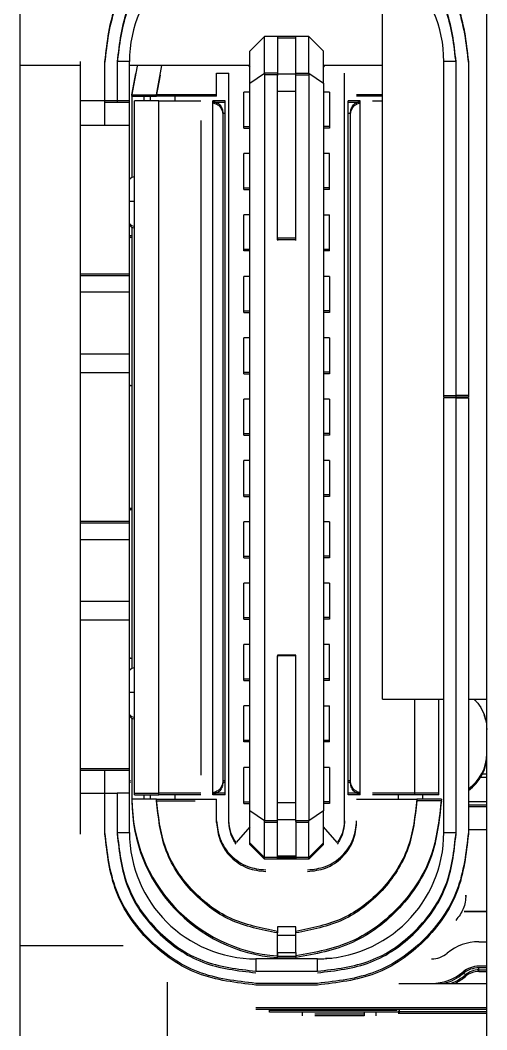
# Model space of a CAD drawing. Header units: millimetres. Extents: x 620 to 19791, y 2539 to 6969.
# Drawn here: x 7461.77 to 7465.57, y 3499.22 to 3507.44 of the extents above; entities that cross this region are included whole.
import ezdxf

# ---------------------------------------------------------------- set-up
doc = ezdxf.new("R2010")
doc.units = ezdxf.units.MM

msp = doc.modelspace()

# ---------------------------------------------------------------- linework, layer by layer
at = {"color": 7, "linetype": 'Continuous', "lineweight": 25}
for p, q in [((7461.77171, 3498.99383), (7461.77171, 3511.94303)), ((7465.57171, 3491.73309), (7465.57171, 3511.943)), ((7464.72171, 3501.90803), (7464.72171, 3507.97305)), ((7463.64171, 3507.18809), (7463.76171, 3507.30809)), ((7463.76171, 3507.00809), (7463.76171, 3507.30809)), ((7463.86671, 3507.30809), (7463.76171, 3507.30809)), ((7463.86671, 3507.30809), (7463.86671, 3507.29736)), ((7464.01671, 3507.30809), (7463.86671, 3507.30809)), ((7464.01671, 3507.29726), (7464.01671, 3507.30809)), ((7464.12171, 3507.30809), (7464.01671, 3507.30809)), ((7464.12171, 3507.00809), (7464.12171, 3507.30809)), ((7464.24171, 3507.18809), (7464.12171, 3507.30809)), ((7463.86671, 3507.29722), (7463.86671, 3507.00403)), ((7463.86671, 3507.29722), (7464.01671, 3507.29722)), ((7463.86671, 3507.29487), (7463.86671, 3507.28414)), ((7463.86671, 3507.284), (7463.86671, 3506.99081)), ((7464.01671, 3507.00403), (7464.01671, 3507.29722)), ((7464.01671, 3507.28404), (7464.01671, 3507.29487)), ((7464.01671, 3506.99081), (7464.01671, 3507.284)), ((7463.64171, 3506.92685), (7463.64171, 3507.18809)), ((7464.24171, 3506.92685), (7464.24171, 3507.18809)), ((7462.26171, 3507.06986), (7461.77171, 3507.06986)), ((7462.26171, 3506.78309), (7462.26171, 3507.10309)), ((7462.46171, 3506.78309), (7462.46171, 3507.10309)), ((7462.56171, 3507.10309), (7462.56171, 3506.78309)), ((7462.66171, 3506.78309), (7462.66171, 3507.10309)), ((7463.64171, 3507.06986), (7462.66171, 3507.06986)), ((7462.68171, 3506.82003), (7462.72774, 3507.06467)), ((7462.88171, 3506.83325), (7462.92608, 3507.06986)), ((7463.63135, 3507.06986), (7463.64171, 3507.05809)), ((7464.24171, 3507.05809), (7464.25207, 3507.06986)), ((7464.72171, 3507.06986), (7464.24171, 3507.06986)), ((7465.22171, 3504.38309), (7465.22171, 3507.10309)), ((7465.32171, 3504.38309), (7465.32171, 3507.10309)), ((7465.42171, 3507.10309), (7465.42171, 3504.38309)), ((7462.68171, 3506.83325), (7462.71435, 3507.00674)), ((7462.88171, 3506.82003), (7462.91419, 3506.99325)), ((7463.37171, 3507.00809), (7463.47171, 3507.00809)), ((7463.37171, 3506.83325), (7463.37171, 3507.00809)), ((7463.37171, 3506.82003), (7463.37171, 3506.99487)), ((7463.47171, 3500.91809), (7463.47171, 3507.00809)), ((7463.64171, 3506.92685), (7463.76171, 3507.00809)), ((7463.86671, 3507.00783), (7463.76171, 3507.00809)), ((7463.76171, 3507.00809), (7463.76171, 3500.91809)), ((7463.86671, 3506.99461), (7463.76171, 3506.99487)), ((7464.01671, 3507.00108), (7463.86671, 3507.00108)), ((7464.01671, 3507.00778), (7464.12171, 3507.00809)), ((7464.01671, 3506.99457), (7464.12171, 3506.99487)), ((7464.12171, 3507.00809), (7464.12171, 3500.91809)), ((7464.12171, 3507.00809), (7464.24171, 3506.92685)), ((7464.41171, 3500.91809), (7464.41171, 3507.00809)), ((7463.64171, 3500.99933), (7463.64171, 3506.92685)), ((7464.24171, 3506.92685), (7464.24171, 3500.99933)), ((7462.68171, 3506.83325), (7462.88171, 3506.83325)), ((7462.68171, 3506.82003), (7462.88171, 3506.82003)), ((7462.68171, 3506.82003), (7462.68171, 3506.15891)), ((7462.78171, 3506.78309), (7462.78171, 3506.82003)), ((7462.83171, 3506.78309), (7462.83171, 3506.82003)), ((7463.37171, 3506.83325), (7462.88171, 3506.83325)), ((7463.37171, 3506.82003), (7462.88171, 3506.82003)), ((7463.03171, 3506.83325), (7463.03171, 3506.78309)), ((7463.59171, 3506.57309), (7463.59171, 3506.85309)), ((7463.64171, 3506.85309), (7463.59171, 3506.85309)), ((7463.86671, 3506.86209), (7464.01671, 3506.86209)), ((7463.86671, 3505.66309), (7463.86671, 3506.86209)), ((7464.01671, 3505.66309), (7464.01671, 3506.86209)), ((7464.29171, 3506.85309), (7464.24171, 3506.85309)), ((7464.29171, 3506.85309), (7464.29171, 3506.57309)), ((7464.72171, 3506.83325), (7464.51171, 3506.83325)), ((7464.72171, 3506.82003), (7464.51171, 3506.82003)), ((7462.26171, 3506.76987), (7462.26171, 3506.78309)), ((7462.46171, 3506.78309), (7462.26171, 3506.78309)), ((7462.46171, 3506.76987), (7462.46171, 3506.78309)), ((7462.56171, 3506.78309), (7462.46171, 3506.78309)), ((7462.56171, 3506.76987), (7462.46171, 3506.76987)), ((7462.46171, 3506.58309), (7462.46171, 3506.76987)), ((7462.56171, 3506.78309), (7462.56171, 3506.76987)), ((7462.66171, 3506.78309), (7462.56171, 3506.78309)), ((7462.66171, 3506.76987), (7462.56171, 3506.76987)), ((7462.66171, 3506.76987), (7462.66171, 3506.78309)), ((7462.66171, 3506.58309), (7462.66171, 3506.76987)), ((7462.70171, 3501.14309), (7462.70171, 3506.78309)), ((7462.90171, 3506.78309), (7462.70171, 3506.78309)), ((7462.90171, 3501.14309), (7462.90171, 3506.78309)), ((7462.90171, 3506.78309), (7463.24171, 3506.78309)), ((7463.34171, 3506.78107), (7463.34171, 3506.78309)), ((7463.44171, 3506.78309), (7463.34171, 3506.78309)), ((7463.34171, 3501.14511), (7463.34171, 3506.78107)), ((7463.34171, 3506.76785), (7463.34171, 3506.76987)), ((7463.44171, 3506.76987), (7463.34171, 3506.76987)), ((7464.54171, 3506.78309), (7464.44171, 3506.78309)), ((7464.54171, 3506.76987), (7464.44171, 3506.76987)), ((7464.54171, 3506.78107), (7464.54171, 3506.78309)), ((7464.54171, 3501.14511), (7464.54171, 3506.78107)), ((7464.54171, 3506.76785), (7464.54171, 3506.76987)), ((7464.64171, 3506.78309), (7464.72171, 3506.78309)), ((7463.42171, 3506.68309), (7463.44171, 3506.68309)), ((7463.42171, 3506.68309), (7463.42171, 3501.24309)), ((7463.44171, 3501.24309), (7463.44171, 3506.68309)), ((7464.44171, 3506.68309), (7464.46171, 3506.68309)), ((7464.44171, 3501.24309), (7464.44171, 3506.68309)), ((7464.46171, 3501.24309), (7464.46171, 3506.68309)), ((7462.26171, 3505.37309), (7462.26171, 3506.58309)), ((7462.66171, 3506.58309), (7462.26171, 3506.58309)), ((7462.66171, 3505.37309), (7462.66171, 3506.58309)), ((7463.59171, 3506.55987), (7463.59171, 3506.57309)), ((7463.59171, 3506.57309), (7463.64171, 3506.57309)), ((7464.29171, 3506.57309), (7464.24171, 3506.57309)), ((7464.29171, 3506.57309), (7464.29171, 3506.55987)), ((7463.59171, 3506.55987), (7463.64171, 3506.55987)), ((7464.29171, 3506.55987), (7464.24171, 3506.55987)), ((7463.59171, 3506.07309), (7463.59171, 3506.35309)), ((7463.64171, 3506.35309), (7463.59171, 3506.35309)), ((7464.29171, 3506.35309), (7464.24171, 3506.35309)), ((7464.29171, 3506.07309), (7464.29171, 3506.35309)), ((7463.59171, 3506.05987), (7463.59171, 3506.07309)), ((7463.59171, 3506.07309), (7463.64171, 3506.07309)), ((7464.29171, 3506.07309), (7464.24171, 3506.07309)), ((7464.29171, 3506.05987), (7464.29171, 3506.07309)), ((7463.59171, 3506.05987), (7463.64171, 3506.05987)), ((7464.29171, 3506.05987), (7464.24171, 3506.05987)), ((7462.70171, 3505.96309), (7462.66171, 3505.96309)), ((7463.59171, 3505.57309), (7463.59171, 3505.85309)), ((7463.64171, 3505.85309), (7463.59171, 3505.85309)), ((7464.24171, 3505.85309), (7464.29171, 3505.85309)), ((7464.29171, 3505.57309), (7464.29171, 3505.85309)), ((7462.68171, 3505.75405), (7462.68171, 3502.15892)), ((7462.68171, 3505.68309), (7462.66755, 3505.68309)), ((7462.68171, 3505.66987), (7462.66755, 3505.66987)), ((7463.86671, 3505.64987), (7463.86671, 3505.66309)), ((7464.01671, 3505.66309), (7463.86671, 3505.66309)), ((7463.86671, 3505.66309), (7463.86671, 3505.65809)), ((7464.01671, 3505.64987), (7464.01671, 3505.66309)), ((7464.01671, 3505.65809), (7464.01671, 3505.66309)), ((7464.01671, 3505.64987), (7463.86671, 3505.64987)), ((7463.86671, 3505.64987), (7463.86671, 3505.64487)), ((7464.01671, 3505.64487), (7464.01671, 3505.64987)), ((7463.59171, 3505.55987), (7463.59171, 3505.57309)), ((7463.64171, 3505.57309), (7463.59171, 3505.57309)), ((7463.64171, 3505.55987), (7463.59171, 3505.55987)), ((7464.29171, 3505.57309), (7464.24171, 3505.57309)), ((7464.29171, 3505.55987), (7464.24171, 3505.55987)), ((7464.29171, 3505.55987), (7464.29171, 3505.57309)), ((7462.26171, 3505.35987), (7462.26171, 3505.37309)), ((7462.26171, 3505.37309), (7462.66171, 3505.37309)), ((7462.26171, 3505.35987), (7462.6583, 3505.35987)), ((7462.66171, 3505.22309), (7462.66171, 3505.37309)), ((7463.59171, 3505.07309), (7463.59171, 3505.35309)), ((7463.64171, 3505.35309), (7463.59171, 3505.35309)), ((7464.29171, 3505.35309), (7464.24171, 3505.35309)), ((7464.29171, 3505.35309), (7464.29171, 3505.07309)), ((7462.66171, 3505.22309), (7462.26171, 3505.22309)), ((7462.26171, 3504.71809), (7462.26171, 3505.22309)), ((7462.66171, 3504.71809), (7462.66171, 3505.22309)), ((7463.59171, 3505.05987), (7463.59171, 3505.07309)), ((7463.59171, 3505.07309), (7463.64171, 3505.07309)), ((7463.59171, 3505.05987), (7463.64171, 3505.05987)), ((7464.29171, 3505.07309), (7464.24171, 3505.07309)), ((7464.29171, 3505.05987), (7464.24171, 3505.05987)), ((7464.29171, 3505.07309), (7464.29171, 3505.05987)), ((7463.59171, 3504.57309), (7463.59171, 3504.85309)), ((7463.64171, 3504.85309), (7463.59171, 3504.85309)), ((7464.29171, 3504.85309), (7464.24171, 3504.85309)), ((7464.29171, 3504.85309), (7464.29171, 3504.57309)), ((7462.26171, 3504.70487), (7462.26171, 3504.71809)), ((7462.66171, 3504.71809), (7462.26171, 3504.71809)), ((7462.66171, 3504.56809), (7462.66171, 3504.71809)), ((7462.26171, 3503.35809), (7462.26171, 3504.56809)), ((7462.66171, 3504.56809), (7462.26171, 3504.56809)), ((7462.66171, 3503.35809), (7462.66171, 3504.56809)), ((7463.59171, 3504.55987), (7463.59171, 3504.57309)), ((7463.59171, 3504.57309), (7463.64171, 3504.57309)), ((7463.59171, 3504.55987), (7463.64171, 3504.55987)), ((7464.29171, 3504.57309), (7464.24171, 3504.57309)), ((7464.29171, 3504.55987), (7464.24171, 3504.55987)), ((7464.29171, 3504.57309), (7464.29171, 3504.55987)), ((7462.66755, 3504.46309), (7462.68171, 3504.46309)), ((7463.59171, 3504.07309), (7463.59171, 3504.35309)), ((7463.64171, 3504.35309), (7463.59171, 3504.35309)), ((7464.29171, 3504.35309), (7464.24171, 3504.35309)), ((7464.29171, 3504.35309), (7464.29171, 3504.07309)), ((7465.22171, 3504.36987), (7465.22171, 3504.38309)), ((7465.22171, 3504.38309), (7465.32171, 3504.38309)), ((7465.22171, 3504.36987), (7465.32171, 3504.36987)), ((7465.22171, 3500.82309), (7465.22171, 3504.36309)), ((7465.32171, 3504.36309), (7465.22171, 3504.36309)), ((7465.32171, 3504.36987), (7465.32171, 3504.38309)), ((7465.42171, 3504.38309), (7465.32171, 3504.38309)), ((7465.42171, 3504.36987), (7465.32171, 3504.36987)), ((7465.32171, 3500.82309), (7465.32171, 3504.36309)), ((7465.32171, 3504.36309), (7465.42171, 3504.36309)), ((7465.42171, 3504.38309), (7465.42171, 3504.36987)), ((7465.42171, 3504.36309), (7465.42171, 3500.82309)), ((7463.59171, 3504.05987), (7463.59171, 3504.07309)), ((7463.59171, 3504.07309), (7463.64171, 3504.07309)), ((7463.59171, 3504.05987), (7463.64171, 3504.05987)), ((7464.29171, 3504.07309), (7464.24171, 3504.07309)), ((7464.29171, 3504.05987), (7464.24171, 3504.05987)), ((7464.29171, 3504.07309), (7464.29171, 3504.05987)), ((7463.59171, 3503.57309), (7463.59171, 3503.85309)), ((7463.64171, 3503.85309), (7463.59171, 3503.85309)), ((7464.29171, 3503.85309), (7464.24171, 3503.85309)), ((7464.29171, 3503.85309), (7464.29171, 3503.57309)), ((7463.59171, 3503.55987), (7463.59171, 3503.57309)), ((7463.59171, 3503.57309), (7463.64171, 3503.57309)), ((7463.59171, 3503.55987), (7463.64171, 3503.55987)), ((7464.29171, 3503.57309), (7464.24171, 3503.57309)), ((7464.29171, 3503.55987), (7464.24171, 3503.55987)), ((7464.29171, 3503.57309), (7464.29171, 3503.55987)), ((7462.68171, 3503.46309), (7462.66755, 3503.46309)), ((7462.68171, 3503.44987), (7462.66755, 3503.44987)), ((7462.26171, 3503.34487), (7462.26171, 3503.35809)), ((7462.26171, 3503.35809), (7462.66171, 3503.35809)), ((7462.66171, 3503.20809), (7462.66171, 3503.35809)), ((7462.26171, 3503.34487), (7462.6583, 3503.34487)), ((7463.59171, 3503.07309), (7463.59171, 3503.35309)), ((7463.64171, 3503.35309), (7463.59171, 3503.35309)), ((7464.29171, 3503.35309), (7464.24171, 3503.35309)), ((7464.29171, 3503.35309), (7464.29171, 3503.07309)), ((7462.66171, 3503.20809), (7462.26171, 3503.20809)), ((7462.26171, 3502.70309), (7462.26171, 3503.20809)), ((7462.66171, 3502.70309), (7462.66171, 3503.20809)), ((7463.59171, 3503.05987), (7463.59171, 3503.07309)), ((7463.59171, 3503.07309), (7463.64171, 3503.07309)), ((7463.59171, 3503.05987), (7463.64171, 3503.05987)), ((7464.29171, 3503.07309), (7464.24171, 3503.07309)), ((7464.29171, 3503.05987), (7464.24171, 3503.05987)), ((7464.29171, 3503.07309), (7464.29171, 3503.05987)), ((7463.59171, 3502.57309), (7463.59171, 3502.85309)), ((7463.64171, 3502.85309), (7463.59171, 3502.85309)), ((7464.29171, 3502.85309), (7464.24171, 3502.85309)), ((7464.29171, 3502.85309), (7464.29171, 3502.57309)), ((7462.26171, 3502.68987), (7462.26171, 3502.70309)), ((7462.66171, 3502.70309), (7462.26171, 3502.70309)), ((7462.66171, 3502.55309), (7462.66171, 3502.70309)), ((7462.26171, 3501.34309), (7462.26171, 3502.55309)), ((7462.66171, 3502.55309), (7462.26171, 3502.55309)), ((7462.66171, 3501.34309), (7462.66171, 3502.55309)), ((7463.59171, 3502.55987), (7463.59171, 3502.57309)), ((7463.59171, 3502.57309), (7463.64171, 3502.57309)), ((7463.59171, 3502.55987), (7463.64171, 3502.55987)), ((7464.29171, 3502.57309), (7464.24171, 3502.57309)), ((7464.29171, 3502.55987), (7464.24171, 3502.55987)), ((7464.29171, 3502.57309), (7464.29171, 3502.55987)), ((7463.59171, 3502.07309), (7463.59171, 3502.35309)), ((7463.64171, 3502.35309), (7463.59171, 3502.35309)), ((7464.29171, 3502.35309), (7464.24171, 3502.35309)), ((7464.29171, 3502.07309), (7464.29171, 3502.35309)), ((7462.66755, 3502.24309), (7462.68171, 3502.24309)), ((7464.01671, 3502.26809), (7463.86671, 3502.26809)), ((7463.86671, 3502.26809), (7463.86671, 3502.26309)), ((7464.01671, 3502.26309), (7463.86671, 3502.26309)), ((7463.86671, 3501.06409), (7463.86671, 3502.26309)), ((7463.86671, 3502.25487), (7463.86671, 3502.24987)), ((7464.01671, 3502.26309), (7464.01671, 3502.26809)), ((7464.01671, 3501.06409), (7464.01671, 3502.26309)), ((7464.01671, 3502.24987), (7464.01671, 3502.25487)), ((7463.59171, 3502.05987), (7463.59171, 3502.07309)), ((7463.59171, 3502.07309), (7463.64171, 3502.07309)), ((7463.59171, 3502.05987), (7463.64171, 3502.05987)), ((7464.29171, 3502.07309), (7464.24171, 3502.07309)), ((7464.29171, 3502.05987), (7464.24171, 3502.05987)), ((7464.29171, 3502.05987), (7464.29171, 3502.07309)), ((7462.70171, 3501.96309), (7462.66171, 3501.96309)), ((7464.72171, 3501.90803), (7465.22171, 3501.90803)), ((7465.18171, 3501.14309), (7465.18171, 3501.90803)), ((7465.42171, 3501.90803), (7465.57171, 3501.90803)), ((7463.59171, 3501.57309), (7463.59171, 3501.85309)), ((7463.64171, 3501.85309), (7463.59171, 3501.85309)), ((7464.24171, 3501.85309), (7464.29171, 3501.85309)), ((7464.29171, 3501.57309), (7464.29171, 3501.85309)), ((7462.68171, 3501.75405), (7462.68171, 3501.09293)), ((7463.59171, 3501.55987), (7463.59171, 3501.57309)), ((7463.64171, 3501.57309), (7463.59171, 3501.57309)), ((7463.64171, 3501.55987), (7463.59171, 3501.55987)), ((7464.29171, 3501.57309), (7464.24171, 3501.57309)), ((7464.29171, 3501.55987), (7464.24171, 3501.55987)), ((7464.29171, 3501.55987), (7464.29171, 3501.57309)), ((7465.57171, 3501.43987), (7465.5715, 3501.43987)), ((7462.26171, 3501.32987), (7462.26171, 3501.34309)), ((7462.26171, 3501.34309), (7462.66171, 3501.34309)), ((7462.26171, 3501.32987), (7462.6557, 3501.32987)), ((7462.46171, 3501.14309), (7462.46171, 3501.32987)), ((7462.66171, 3501.14309), (7462.66171, 3501.34309)), ((7463.59171, 3501.07309), (7463.59171, 3501.35309)), ((7463.64171, 3501.35309), (7463.59171, 3501.35309)), ((7464.29171, 3501.35309), (7464.24171, 3501.35309)), ((7464.29171, 3501.35309), (7464.29171, 3501.07309)), ((7462.67113, 3501.24309), (7462.66171, 3501.24309)), ((7462.67113, 3501.22987), (7462.66171, 3501.22987)), ((7463.44171, 3501.24309), (7463.42171, 3501.24309)), ((7463.44171, 3501.22987), (7463.42171, 3501.22987)), ((7463.44171, 3501.22987), (7463.44171, 3501.24309)), ((7464.44171, 3501.22987), (7464.44171, 3501.24309)), ((7464.46171, 3501.24309), (7464.44171, 3501.24309)), ((7464.46171, 3501.22987), (7464.44171, 3501.22987)), ((7465.52247, 3501.27309), (7465.57171, 3501.27309)), ((7465.57171, 3501.29809), (7465.53601, 3501.29809)), ((7462.26171, 3501.14309), (7462.46171, 3501.14309)), ((7462.26171, 3500.82309), (7462.26171, 3501.14309)), ((7462.46171, 3500.82309), (7462.46171, 3501.14309)), ((7462.46171, 3501.14309), (7462.56171, 3501.14309)), ((7462.56171, 3501.14309), (7462.56171, 3500.82309)), ((7462.66171, 3501.14309), (7462.56171, 3501.14309)), ((7462.66171, 3500.82309), (7462.66171, 3501.14309)), ((7462.70171, 3501.12987), (7462.70171, 3501.14309)), ((7462.70171, 3501.14309), (7462.90171, 3501.14309)), ((7463.24171, 3501.14309), (7462.90171, 3501.14309)), ((7463.34171, 3501.13189), (7463.34171, 3501.14511)), ((7463.34171, 3501.14309), (7463.34171, 3501.14511)), ((7463.44171, 3501.14309), (7463.34171, 3501.14309)), ((7464.54171, 3501.14309), (7464.44171, 3501.14309)), ((7464.54171, 3501.14309), (7464.54171, 3501.14511)), ((7464.54171, 3501.13189), (7464.54171, 3501.14309)), ((7464.98171, 3501.14309), (7464.64171, 3501.14309)), ((7465.18171, 3501.12987), (7465.18171, 3501.14309)), ((7462.88171, 3501.09293), (7462.68171, 3501.09293)), ((7462.68178, 3501.07972), (7462.68171, 3501.07972)), ((7462.70171, 3501.12987), (7462.90171, 3501.12987)), ((7462.78171, 3501.09293), (7462.78171, 3501.12987)), ((7462.83171, 3501.09293), (7462.83171, 3501.12987)), ((7462.88171, 3501.09293), (7463.37171, 3501.09293)), ((7462.88171, 3501.07972), (7463.1967, 3501.07972)), ((7463.24171, 3501.12987), (7462.90171, 3501.12987)), ((7463.03171, 3501.12987), (7463.03171, 3501.09293)), ((7463.34171, 3501.12987), (7463.34171, 3501.13189)), ((7463.44171, 3501.12987), (7463.34171, 3501.12987)), ((7463.37171, 3500.91809), (7463.37171, 3501.09293)), ((7463.37171, 3500.90487), (7463.37171, 3501.07972)), ((7463.59171, 3501.05987), (7463.59171, 3501.07309)), ((7463.59171, 3501.07309), (7463.64171, 3501.07309)), ((7463.59171, 3501.05987), (7463.64171, 3501.05987)), ((7463.86671, 3501.05087), (7463.86671, 3501.06409)), ((7464.01671, 3501.06409), (7463.86671, 3501.06409)), ((7464.01671, 3501.05087), (7464.01671, 3501.06409)), ((7464.29171, 3501.07309), (7464.24171, 3501.07309)), ((7464.29171, 3501.05987), (7464.24171, 3501.05987)), ((7464.29171, 3501.07309), (7464.29171, 3501.05987)), ((7464.54171, 3501.12987), (7464.44171, 3501.12987)), ((7464.51171, 3501.09293), (7465.00171, 3501.09293)), ((7464.54171, 3501.12987), (7464.54171, 3501.13189)), ((7464.98171, 3501.12987), (7464.64171, 3501.12987)), ((7464.85171, 3501.09293), (7464.85171, 3501.12987)), ((7465.20171, 3501.09293), (7465.00171, 3501.09293)), ((7465.20171, 3501.07972), (7465.00171, 3501.07972)), ((7465.05171, 3501.09293), (7465.05171, 3501.12987)), ((7465.57171, 3501.07309), (7465.42171, 3501.07309)), ((7463.76171, 3500.91809), (7463.64171, 3500.99933)), ((7463.64171, 3500.73809), (7463.64171, 3500.99933)), ((7464.24171, 3500.99933), (7464.12171, 3500.91809)), ((7464.24171, 3500.73809), (7464.24171, 3500.99933)), ((7465.42171, 3501.04809), (7465.57171, 3501.04809)), ((7465.42171, 3501.03487), (7465.57171, 3501.03487)), ((7463.47171, 3500.90487), (7463.47171, 3500.91809)), ((7463.86671, 3500.9184), (7463.76171, 3500.91809)), ((7463.76171, 3500.61809), (7463.76171, 3500.91809)), ((7463.86671, 3500.90518), (7463.76171, 3500.90487)), ((7464.01671, 3500.9251), (7463.86671, 3500.9251)), ((7463.86671, 3500.62891), (7463.86671, 3500.91837)), ((7463.86671, 3500.61569), (7463.86671, 3500.90516)), ((7464.12171, 3500.91809), (7464.01671, 3500.9184)), ((7464.01671, 3500.91835), (7464.01671, 3500.62891)), ((7464.12171, 3500.90487), (7464.01671, 3500.90518)), ((7464.01671, 3500.90513), (7464.01671, 3500.61569)), ((7464.12171, 3500.61809), (7464.12171, 3500.91809)), ((7464.41171, 3500.90487), (7464.41171, 3500.91809)), ((7462.26171, 3500.80987), (7462.26171, 3500.82309)), ((7462.46171, 3500.80987), (7462.46171, 3500.82309)), ((7462.56171, 3500.82309), (7462.66171, 3500.82309)), ((7463.64171, 3500.86809), (7463.5297, 3500.7408)), ((7464.35372, 3500.7408), (7464.24171, 3500.86809)), ((7465.22171, 3500.82309), (7465.32171, 3500.82309)), ((7465.57171, 3500.84309), (7465.42171, 3500.84309)), ((7465.42171, 3500.82309), (7465.42171, 3500.80987)), ((7463.64171, 3500.72487), (7463.64171, 3500.73809)), ((7463.76171, 3500.61809), (7463.64171, 3500.73809)), ((7463.76171, 3500.60487), (7463.64171, 3500.72487)), ((7464.12171, 3500.61809), (7464.24171, 3500.73809)), ((7464.12171, 3500.60487), (7464.24171, 3500.72487)), ((7464.24171, 3500.72487), (7464.24171, 3500.73809)), ((7463.76171, 3500.60487), (7463.76171, 3500.6235)), ((7463.86671, 3500.61809), (7463.76171, 3500.61809)), ((7463.86671, 3500.60487), (7463.76171, 3500.60487)), ((7464.01671, 3500.62904), (7463.86671, 3500.62904)), ((7463.86671, 3500.61809), (7463.86671, 3500.62891)), ((7464.01671, 3500.61809), (7463.86671, 3500.61809)), ((7464.01671, 3500.61583), (7463.86671, 3500.61583)), ((7463.86671, 3500.60487), (7463.86671, 3500.61569)), ((7464.01671, 3500.60487), (7463.86671, 3500.60487)), ((7464.01671, 3500.62891), (7464.01671, 3500.61809)), ((7464.12171, 3500.61809), (7464.01671, 3500.61809)), ((7464.01671, 3500.61569), (7464.01671, 3500.60487)), ((7464.12171, 3500.60487), (7464.01671, 3500.60487)), ((7464.12171, 3500.60487), (7464.12171, 3500.61809)), ((7465.40171, 3500.29987), (7465.40171, 3500.31309)), ((7465.38709, 3500.17983), (7465.57171, 3500.17983)), ((7465.57171, 3500.17995), (7465.38712, 3500.17995)), ((7464.01671, 3500.05451), (7463.86671, 3500.05451)), ((7463.86671, 3500.05451), (7463.86671, 3500.01712)), ((7463.86671, 3500.01712), (7463.86671, 3500.0039)), ((7463.86671, 3500.00243), (7463.86671, 3500.01712)), ((7463.86671, 3499.9838), (7463.86671, 3500.00243)), ((7463.86671, 3499.97058), (7463.86671, 3499.98921)), ((7464.01671, 3500.01712), (7464.01671, 3500.05451)), ((7464.01671, 3500.00243), (7464.01671, 3500.01712)), ((7464.01671, 3499.9838), (7464.01671, 3500.00243)), ((7464.01671, 3499.97058), (7464.01671, 3499.98921)), ((7461.77171, 3499.90299), (7462.61087, 3499.90299)), ((7464.01671, 3499.9838), (7463.86671, 3499.9838)), ((7463.86671, 3499.84238), (7463.86671, 3499.9838)), ((7464.01671, 3499.84238), (7464.01671, 3499.9838)), ((7465.50694, 3499.93309), (7465.57171, 3499.93309)), ((7463.8665, 3499.81572), (7463.86671, 3499.82865)), ((7463.86671, 3499.82916), (7463.86671, 3499.84238)), ((7464.01671, 3499.84238), (7463.86671, 3499.84238)), ((7463.86671, 3499.84238), (7463.86671, 3499.82865)), ((7463.86671, 3499.82916), (7463.86671, 3499.81543)), ((7464.01716, 3499.84412), (7464.01696, 3499.81842)), ((7464.01716, 3499.8309), (7464.01696, 3499.8052)), ((7463.69171, 3499.79309), (7463.69171, 3499.69309)), ((7464.19171, 3499.79309), (7463.69171, 3499.79309)), ((7463.8665, 3499.8025), (7463.86671, 3499.81543)), ((7464.01671, 3499.81309), (7463.86671, 3499.81309)), ((7464.01671, 3499.79987), (7463.86671, 3499.79987)), ((7464.0171, 3499.81649), (7464.01671, 3499.81647)), ((7464.01671, 3499.81309), (7464.01671, 3499.81647)), ((7464.0171, 3499.80327), (7464.01671, 3499.80324)), ((7464.01671, 3499.79987), (7464.01671, 3499.80324)), ((7464.19171, 3499.69309), (7464.19171, 3499.79309)), ((7464.25729, 3499.79987), (7464.30972, 3499.79987)), ((7463.69171, 3499.69309), (7464.19171, 3499.69309)), ((7465.57171, 3499.73309), (7465.50694, 3499.73309)), ((7465.57171, 3499.71987), (7465.50694, 3499.71987)), ((7465.50694, 3499.70309), (7465.57171, 3499.70309)), ((7465.50694, 3499.68987), (7465.57171, 3499.68987)), ((7462.97171, 3498.743), (7462.97171, 3499.60416)), ((7464.19171, 3499.59309), (7463.69171, 3499.59309)), ((7464.19171, 3499.57987), (7463.69171, 3499.57987)), ((7464.85427, 3499.59309), (7465.57171, 3499.59309)), ((7465.57171, 3499.39309), (7463.69171, 3499.39309)), ((7465.57171, 3499.37987), (7463.69171, 3499.37987)), ((7464.8413, 3499.37309), (7463.80171, 3499.37309)), ((7464.84592, 3499.35987), (7463.80171, 3499.35987)), ((7464.07171, 3499.34309), (7464.07171, 3499.35987)), ((7464.07171, 3499.32987), (7464.07171, 3499.34309)), ((7464.57171, 3499.34309), (7464.17171, 3499.34309)), ((7464.57171, 3499.32987), (7464.17171, 3499.32987)), ((7464.67171, 3499.34309), (7464.67171, 3499.35987)), ((7464.67171, 3499.32987), (7464.67171, 3499.34309)), ((7464.85671, 3499.36309), (7465.57171, 3499.36309)), ((7464.85671, 3499.34987), (7465.57171, 3499.34987))]:
    msp.add_line(p, q, dxfattribs=at)
at = {"color": 8, "linetype": 'Continuous', "lineweight": 25}
for p, q in [((7462.66007, 3507.10309), (7462.56171, 3507.10309)), ((7465.32171, 3507.10309), (7465.22335, 3507.10309)), ((7463.24171, 3506.62423), (7463.24171, 3501.28874)), ((7464.98171, 3501.90803), (7464.98171, 3501.14309)), ((7462.90171, 3501.12987), (7462.90171, 3501.14309)), ((7464.98171, 3501.14309), (7464.98171, 3501.12987)), ((7465.50694, 3499.70309), (7465.50694, 3499.71858)), ((7465.50694, 3499.68987), (7465.50694, 3499.70309)), ((7463.80171, 3499.37309), (7463.80171, 3499.37987)), ((7463.80171, 3499.35987), (7463.80171, 3499.37309)), ((7464.57171, 3499.35987), (7464.57171, 3499.34309)), ((7464.57171, 3499.34309), (7464.57171, 3499.32987)), ((7464.85671, 3499.37987), (7464.85671, 3499.36309)), ((7464.85671, 3499.36309), (7464.85671, 3499.34987))]:
    msp.add_line(p, q, dxfattribs=at)
at = {"color": 7, "linetype": 'Continuous', "lineweight": 25}
for centre, radius, start, end in [((7463.69171, 3507.10309), 1.03, 90, 180), ((7464.19171, 3507.10309), 1.03, 360, 90), ((7462.70171, 3506.11309), 0.05, 89.524002, 143.130101), ((7462.70171, 3505.81309), 0.05, 216.869899, 269.524003), ((7462.70171, 3505.79987), 0.05, 216.869899, 269.524003), ((7462.70171, 3502.11309), 0.05, 89.524002, 143.130101), ((7462.70171, 3501.81309), 0.05, 216.869899, 269.524003), ((7462.70171, 3501.79987), 0.05, 216.869899, 269.524003), ((7465.22171, 3501.46532), 0.35, 304.851013, 359.989947), ((7465.22171, 3501.4521), 0.35, 304.851013, 359.989947), ((7463.96171, 3501.09293), 1.28, 180, 265.741287), ((7463.96171, 3501.07972), 1.28, 180, 265.741287), ((7463.69171, 3500.82309), 1.03, 180, 270), ((7464.19171, 3500.82309), 1.03, 270, 0), ((7465.50694, 3499.53309), 0.4, 90, 129.944505), ((7465.12171, 3499.99309), 0.2, 270, 309.944505), ((7465.12171, 3499.99309), 0.4, 270, 309.944505), ((7465.12171, 3499.97987), 0.4, 284.770451, 309.944505), ((7465.12171, 3499.99309), 0.43, 291.528184, 309.944505), ((7465.50694, 3499.53309), 0.2, 90, 129.944505), ((7465.50694, 3499.51987), 0.2, 90, 129.944505), ((7465.50694, 3499.53309), 0.17, 90, 129.944505), ((7465.50694, 3499.51987), 0.17, 90, 129.944505), ((7465.12171, 3499.97987), 0.43, 295.907908, 309.944505)]:
    msp.add_arc(centre, radius, start, end, dxfattribs=at)
for points, knots in [([(7462.46171, 3507.10309), (7462.4802, 3507.26426), (7462.51718, 3507.58662), (7462.80161, 3507.99319), (7463.20819, 3508.27762), (7463.53054, 3508.3146), (7463.69171, 3508.33309)], [0, 0, 0, 0, 0.2500002, 0.5000005, 0.7500007, 1, 1, 1, 1]), ([(7462.46171, 3507.08987), (7462.4802, 3507.25105), (7462.51718, 3507.5734), (7462.80161, 3507.97997), (7463.20819, 3508.26441), (7463.53054, 3508.30138), (7463.69171, 3508.31987)], [0, 0, 0, 0, 0.2500002, 0.5000005, 0.7500007, 1, 1, 1, 1]), ([(7464.19171, 3508.33309), (7464.35289, 3508.3146), (7464.67524, 3508.27762), (7465.08181, 3507.99319), (7465.36625, 3507.58662), (7465.40322, 3507.26426), (7465.42171, 3507.10309)], [0, 0, 0, 0, 0.2499993, 0.4999995, 0.7499998, 1, 1, 1, 1]), ([(7464.19171, 3508.31987), (7464.35289, 3508.30138), (7464.67524, 3508.26441), (7465.08181, 3507.97997), (7465.36625, 3507.5734), (7465.40322, 3507.25105), (7465.42171, 3507.08987)], [0, 0, 0, 0, 0.2499993, 0.4999995, 0.7499998, 1, 1, 1, 1]), ([(7463.69171, 3508.23309), (7463.54364, 3508.2161), (7463.2475, 3508.18214), (7462.87398, 3507.92082), (7462.61267, 3507.5473), (7462.5787, 3507.25116), (7462.56171, 3507.10309)], [0, 0, 0, 0, 0.24999936, 0.50000038, 0.75000023, 1, 1, 1, 1]), ([(7463.69171, 3508.21987), (7463.54364, 3508.20289), (7463.2475, 3508.16891), (7462.87398, 3507.9076), (7462.61267, 3507.53409), (7462.5787, 3507.23794), (7462.56171, 3507.08987)], [0, 0, 0, 0, 0.25, 0.5, 0.75, 1, 1, 1, 1]), ([(7465.32171, 3507.10309), (7465.30473, 3507.25116), (7465.27076, 3507.5473), (7465.00944, 3507.92082), (7464.63593, 3508.18214), (7464.33979, 3508.2161), (7464.19171, 3508.23309)], [0, 0, 0, 0, 0.24999977, 0.49999962, 0.75000064, 1, 1, 1, 1]), ([(7465.32171, 3507.08987), (7465.30473, 3507.23794), (7465.27075, 3507.53409), (7465.00944, 3507.9076), (7464.63593, 3508.16891), (7464.33979, 3508.20289), (7464.19171, 3508.21987)], [0, 0, 0, 0, 0.25, 0.5, 0.75, 1, 1, 1, 1]), ([(7463.86671, 3506.86209), (7463.86671, 3506.87692), (7463.86671, 3506.90657), (7463.86671, 3506.94695), (7463.86671, 3506.98081), (7463.86671, 3506.99432), (7463.86671, 3507.00108)], [0, 0, 0, 0, 0.2499975, 0.4999993, 0.7499941, 1, 1, 1, 1]), ([(7463.86671, 3506.84887), (7463.86671, 3506.8637), (7463.86671, 3506.89335), (7463.86671, 3506.93374), (7463.86671, 3506.96759), (7463.86671, 3506.9811), (7463.86671, 3506.98786)], [0, 0, 0, 0, 0.2499975, 0.4999993, 0.7499941, 1, 1, 1, 1]), ([(7464.01671, 3506.86209), (7464.01671, 3506.87692), (7464.01671, 3506.90657), (7464.01671, 3506.94695), (7464.01671, 3506.98081), (7464.01671, 3506.99432), (7464.01671, 3507.00108)], [0, 0, 0, 0, 0.2499975, 0.4999993, 0.7499941, 1, 1, 1, 1]), ([(7464.01671, 3506.84887), (7464.01671, 3506.8637), (7464.01671, 3506.89335), (7464.01671, 3506.93374), (7464.01671, 3506.96759), (7464.01671, 3506.9811), (7464.01671, 3506.98786)], [0, 0, 0, 0, 0.2499975, 0.4999993, 0.7499941, 1, 1, 1, 1]), ([(7462.26171, 3506.58309), (7462.26171, 3506.5861), (7462.26171, 3506.59211), (7462.26171, 3506.63836), (7462.26171, 3506.70447), (7462.26171, 3506.75688), (7462.26171, 3506.78309)], [0, 0, 0, 0, 0.2499893, 0.499992, 0.7500013, 1, 1, 1, 1]), ([(7462.26171, 3506.56987), (7462.26171, 3506.57288), (7462.26171, 3506.57889), (7462.26171, 3506.62514), (7462.26171, 3506.69125), (7462.26171, 3506.74367), (7462.26171, 3506.76987)], [0, 0, 0, 0, 0.2500056, 0.5000102, 0.7500014, 1, 1, 1, 1]), ([(7463.34171, 3506.78107), (7463.35273, 3506.77769), (7463.3721, 3506.77174), (7463.39409, 3506.75356), (7463.40747, 3506.7355), (7463.41556, 3506.71866), (7463.42072, 3506.70103), (7463.42139, 3506.68895), (7463.42171, 3506.68309)], [0, 0, 0, 0, 0.2940579, 0.5169657, 0.6528294, 0.7770225, 0.8917727, 1, 1, 1, 1]), ([(7463.34171, 3506.76785), (7463.35273, 3506.76447), (7463.37209, 3506.75853), (7463.3941, 3506.74034), (7463.40746, 3506.72228), (7463.41557, 3506.70544), (7463.42072, 3506.68782), (7463.42139, 3506.67573), (7463.42171, 3506.66987)], [0, 0, 0, 0, 0.2940832, 0.5169633, 0.6528665, 0.7770224, 0.8917727, 1, 1, 1, 1]), ([(7463.44171, 3506.68309), (7463.44171, 3506.69619), (7463.44171, 3506.7224), (7463.44171, 3506.75546), (7463.44171, 3506.77858), (7463.44171, 3506.78159), (7463.44171, 3506.78309)], [0, 0, 0, 0, 0.2500064, 0.4999939, 0.7499748, 1, 1, 1, 1]), ([(7463.44171, 3506.66987), (7463.44171, 3506.68298), (7463.44171, 3506.70918), (7463.44171, 3506.74223), (7463.44171, 3506.76536), (7463.44171, 3506.76837), (7463.44171, 3506.76987)], [0, 0, 0, 0, 0.2500083, 0.5000137, 0.7500058, 1, 1, 1, 1]), ([(7464.44171, 3506.68309), (7464.44171, 3506.69619), (7464.44171, 3506.7224), (7464.44171, 3506.75546), (7464.44171, 3506.77858), (7464.44171, 3506.78159), (7464.44171, 3506.78309)], [0, 0, 0, 0, 0.2500064, 0.4999939, 0.7499748, 1, 1, 1, 1]), ([(7464.44171, 3506.66987), (7464.44171, 3506.68298), (7464.44171, 3506.70918), (7464.44171, 3506.74223), (7464.44171, 3506.76536), (7464.44171, 3506.76837), (7464.44171, 3506.76987)], [0, 0, 0, 0, 0.2500083, 0.5000137, 0.7500058, 1, 1, 1, 1]), ([(7464.46171, 3506.68309), (7464.46204, 3506.68895), (7464.4627, 3506.70103), (7464.46786, 3506.71865), (7464.47596, 3506.7355), (7464.48933, 3506.75356), (7464.51133, 3506.77174), (7464.5307, 3506.77769), (7464.54171, 3506.78107)], [0, 0, 0, 0, 0.1082048, 0.2229553, 0.3471305, 0.4830341, 0.7058959, 1, 1, 1, 1]), ([(7464.46171, 3506.66987), (7464.46204, 3506.67573), (7464.4627, 3506.68781), (7464.46786, 3506.70543), (7464.47596, 3506.72228), (7464.48933, 3506.74034), (7464.51133, 3506.75852), (7464.5307, 3506.76447), (7464.54171, 3506.76785)], [0, 0, 0, 0, 0.10820547, 0.22295672, 0.3471327, 0.48303705, 0.70590029, 1, 1, 1, 1]), ([(7465.57171, 3506.26526), (7465.57171, 3506.26672), (7465.57171, 3506.26967), (7465.57171, 3506.29198), (7465.57171, 3506.32437), (7465.57171, 3506.36297), (7465.57171, 3506.39527), (7465.57171, 3506.41794), (7465.57172, 3506.43733), (7465.57171, 3506.45254), (7465.57171, 3506.46007), (7465.57171, 3506.46062), (7465.57171, 3506.46089)], [0, 0, 0, 0, 0.1236973, 0.2480711, 0.373413, 0.4987066, 0.6235298, 0.6863806, 0.7490977, 0.8734529, 0.9367818, 1, 1, 1, 1]), ([(7465.57171, 3506.25204), (7465.57171, 3506.25351), (7465.57171, 3506.25645), (7465.57171, 3506.27877), (7465.57171, 3506.31115), (7465.57171, 3506.34975), (7465.57171, 3506.38205), (7465.57171, 3506.40472), (7465.57172, 3506.4241), (7465.57171, 3506.43932), (7465.57171, 3506.44685), (7465.57171, 3506.4474), (7465.57171, 3506.44767)], [0, 0, 0, 0, 0.1236943, 0.2480651, 0.3734175, 0.4987082, 0.6235163, 0.6863657, 0.7491062, 0.8734584, 0.9367823, 1, 1, 1, 1]), ([(7462.66171, 3505.67474), (7462.66212, 3505.67788), (7462.66273, 3505.68253), (7462.66637, 3505.68295), (7462.66755, 3505.68309)], [0, 0, 0, 0, 0.6755234, 1, 1, 1, 1]), ([(7462.66171, 3505.66152), (7462.66212, 3505.66466), (7462.66273, 3505.66931), (7462.66637, 3505.66974), (7462.66755, 3505.66987)], [0, 0, 0, 0, 0.6755234, 1, 1, 1, 1]), ([(7462.26171, 3505.22309), (7462.26171, 3505.24275), (7462.26171, 3505.28206), (7462.26171, 3505.33164), (7462.26171, 3505.36633), (7462.26171, 3505.37084), (7462.26171, 3505.37309)], [0, 0, 0, 0, 0.2500047, 0.5000004, 0.7499828, 1, 1, 1, 1]), ([(7462.26171, 3505.20987), (7462.26171, 3505.22953), (7462.26171, 3505.26884), (7462.26171, 3505.31842), (7462.26171, 3505.35311), (7462.26171, 3505.35762), (7462.26171, 3505.35987)], [0, 0, 0, 0, 0.2500036, 0.4999983, 0.7500151, 1, 1, 1, 1]), ([(7462.26171, 3504.56809), (7462.26171, 3504.57034), (7462.26171, 3504.57485), (7462.26171, 3504.60954), (7462.26171, 3504.65912), (7462.26171, 3504.69844), (7462.26171, 3504.71809)], [0, 0, 0, 0, 0.25001495, 0.50000406, 0.74999755, 1, 1, 1, 1]), ([(7462.26171, 3504.55487), (7462.26171, 3504.55713), (7462.26171, 3504.56164), (7462.26171, 3504.59632), (7462.26171, 3504.64591), (7462.26171, 3504.68522), (7462.26171, 3504.70487)], [0, 0, 0, 0, 0.2499849, 0.5000017, 0.7499964, 1, 1, 1, 1]), ([(7462.66171, 3504.47144), (7462.66212, 3504.4683), (7462.66273, 3504.46365), (7462.66637, 3504.46323), (7462.66755, 3504.46309)], [0, 0, 0, 0, 0.6755234, 1, 1, 1, 1]), ([(7462.66171, 3503.45474), (7462.66212, 3503.45788), (7462.66273, 3503.46253), (7462.66637, 3503.46295), (7462.66755, 3503.46309)], [0, 0, 0, 0, 0.6755234, 1, 1, 1, 1]), ([(7462.66171, 3503.44152), (7462.66212, 3503.44466), (7462.66273, 3503.44931), (7462.66637, 3503.44973), (7462.66755, 3503.44987)], [0, 0, 0, 0, 0.6755234, 1, 1, 1, 1]), ([(7462.26171, 3503.20809), (7462.26171, 3503.22774), (7462.26171, 3503.26706), (7462.26171, 3503.31664), (7462.26171, 3503.35133), (7462.26171, 3503.35584), (7462.26171, 3503.35809)], [0, 0, 0, 0, 0.25000245, 0.49999594, 0.74998505, 1, 1, 1, 1]), ([(7462.26171, 3503.19487), (7462.26171, 3503.21453), (7462.26171, 3503.25384), (7462.26171, 3503.30342), (7462.26171, 3503.3381), (7462.26171, 3503.34262), (7462.26171, 3503.34487)], [0, 0, 0, 0, 0.2500058, 0.5000027, 0.7500129, 1, 1, 1, 1]), ([(7462.26171, 3502.55309), (7462.26171, 3502.55534), (7462.26171, 3502.55985), (7462.26171, 3502.59454), (7462.26171, 3502.64412), (7462.26171, 3502.68343), (7462.26171, 3502.70309)], [0, 0, 0, 0, 0.2500172, 0.4999996, 0.7499953, 1, 1, 1, 1]), ([(7462.26171, 3502.53987), (7462.26171, 3502.54213), (7462.26171, 3502.54664), (7462.26171, 3502.58132), (7462.26171, 3502.63091), (7462.26171, 3502.67022), (7462.26171, 3502.68987)], [0, 0, 0, 0, 0.2499871, 0.4999973, 0.7499942, 1, 1, 1, 1]), ([(7462.66171, 3502.25144), (7462.66212, 3502.2483), (7462.66273, 3502.24365), (7462.66637, 3502.24323), (7462.66755, 3502.24309)], [0, 0, 0, 0, 0.6755234, 1, 1, 1, 1]), ([(7465.46677, 3501.90803), (7465.47249, 3501.90316), (7465.49991, 3501.87985), (7465.53413, 3501.82379), (7465.5661, 3501.74486), (7465.56986, 3501.68861), (7465.57171, 3501.66089)], [0, 0, 0, 0, 0.0816019, 0.3906942, 0.6998008, 1, 1, 1, 1]), ([(7465.56194, 3501.74295), (7465.55822, 3501.7575), (7465.55368, 3501.7752), (7465.54733, 3501.78346), (7465.5462, 3501.78493)], [0, 0, 0, 0, 0.8222275, 1, 1, 1, 1]), ([(7465.57171, 3501.46526), (7465.57171, 3501.46673), (7465.57171, 3501.46967), (7465.57171, 3501.49198), (7465.57171, 3501.52437), (7465.57171, 3501.56297), (7465.57171, 3501.59527), (7465.57171, 3501.61793), (7465.57172, 3501.63733), (7465.57171, 3501.65254), (7465.57171, 3501.66007), (7465.57171, 3501.66062), (7465.57171, 3501.66089)], [0, 0, 0, 0, 0.1236975, 0.2480648, 0.373417, 0.4987109, 0.6235223, 0.6863733, 0.7490997, 0.8734551, 0.9367806, 1, 1, 1, 1]), ([(7465.57171, 3501.45204), (7465.57171, 3501.45351), (7465.57171, 3501.45645), (7465.57171, 3501.47876), (7465.57171, 3501.51115), (7465.57171, 3501.54975), (7465.57171, 3501.58205), (7465.57171, 3501.60472), (7465.57172, 3501.6241), (7465.57171, 3501.63933), (7465.57171, 3501.64685), (7465.57171, 3501.6474), (7465.57171, 3501.64767)], [0, 0, 0, 0, 0.1236939, 0.2480577, 0.3734098, 0.4987, 0.6235198, 0.686369, 0.7491, 0.8734587, 0.9367824, 1, 1, 1, 1]), ([(7462.26171, 3501.14309), (7462.26171, 3501.1693), (7462.26171, 3501.22171), (7462.26171, 3501.28782), (7462.26171, 3501.33407), (7462.26171, 3501.34008), (7462.26171, 3501.34309)], [0, 0, 0, 0, 0.2499987, 0.500008, 0.7500107, 1, 1, 1, 1]), ([(7462.26171, 3501.12987), (7462.26171, 3501.15608), (7462.26171, 3501.20849), (7462.26171, 3501.27461), (7462.26171, 3501.32085), (7462.26171, 3501.32687), (7462.26171, 3501.32987)], [0, 0, 0, 0, 0.25000046, 0.49998372, 0.74999016, 1, 1, 1, 1]), ([(7463.42171, 3501.24309), (7463.42139, 3501.23723), (7463.42072, 3501.22515), (7463.41557, 3501.20753), (7463.40747, 3501.19068), (7463.3941, 3501.17262), (7463.37209, 3501.15444), (7463.35273, 3501.14849), (7463.34171, 3501.14511)], [0, 0, 0, 0, 0.1082048, 0.2229553, 0.3471305, 0.4830341, 0.7058959, 1, 1, 1, 1]), ([(7463.42171, 3501.22987), (7463.42139, 3501.22401), (7463.42072, 3501.21193), (7463.41557, 3501.19431), (7463.40746, 3501.17746), (7463.3941, 3501.1594), (7463.37209, 3501.14122), (7463.35273, 3501.13527), (7463.34171, 3501.13189)], [0, 0, 0, 0, 0.1082063, 0.2229584, 0.3471162, 0.4830216, 0.7058981, 1, 1, 1, 1]), ([(7463.44171, 3501.14309), (7463.44171, 3501.14459), (7463.44171, 3501.1476), (7463.44171, 3501.17072), (7463.44171, 3501.20378), (7463.44171, 3501.22999), (7463.44171, 3501.24309)], [0, 0, 0, 0, 0.2500252, 0.5000061, 0.7499936, 1, 1, 1, 1]), ([(7463.44171, 3501.12987), (7463.44171, 3501.13138), (7463.44171, 3501.13438), (7463.44171, 3501.15751), (7463.44171, 3501.19056), (7463.44171, 3501.21677), (7463.44171, 3501.22987)], [0, 0, 0, 0, 0.2499916, 0.4999858, 0.750013, 1, 1, 1, 1]), ([(7464.44171, 3501.14309), (7464.44171, 3501.14459), (7464.44171, 3501.1476), (7464.44171, 3501.17072), (7464.44171, 3501.20378), (7464.44171, 3501.22999), (7464.44171, 3501.24309)], [0, 0, 0, 0, 0.2500252, 0.5000061, 0.7499936, 1, 1, 1, 1]), ([(7464.44171, 3501.12987), (7464.44171, 3501.13138), (7464.44171, 3501.13438), (7464.44171, 3501.15751), (7464.44171, 3501.19056), (7464.44171, 3501.21677), (7464.44171, 3501.22987)], [0, 0, 0, 0, 0.2499916, 0.4999858, 0.750013, 1, 1, 1, 1]), ([(7464.54171, 3501.14511), (7464.5307, 3501.14849), (7464.51133, 3501.15444), (7464.48933, 3501.17262), (7464.47596, 3501.19068), (7464.46786, 3501.20752), (7464.4627, 3501.22515), (7464.46204, 3501.23723), (7464.46171, 3501.24309)], [0, 0, 0, 0, 0.2940579, 0.5169657, 0.6528294, 0.7770225, 0.8917727, 1, 1, 1, 1]), ([(7464.54171, 3501.13189), (7464.5307, 3501.13527), (7464.51133, 3501.14122), (7464.48933, 3501.1594), (7464.47596, 3501.17746), (7464.46786, 3501.19431), (7464.4627, 3501.21193), (7464.46204, 3501.22401), (7464.46171, 3501.22987)], [0, 0, 0, 0, 0.2940934, 0.5169764, 0.6528655, 0.7770421, 0.891794, 1, 1, 1, 1]), ([(7465.18171, 3501.14309), (7465.17871, 3501.14309), (7465.17269, 3501.14309), (7465.12645, 3501.14309), (7465.06034, 3501.14309), (7465.00792, 3501.14309), (7464.98171, 3501.14309)], [0, 0, 0, 0, 0.249988, 0.4999972, 0.7500014, 1, 1, 1, 1]), ([(7463.86671, 3500.01712), (7463.73492, 3500.04325), (7463.47134, 3500.0955), (7463.14865, 3500.3485), (7462.92501, 3500.6922), (7462.89614, 3500.95935), (7462.88171, 3501.09293)], [0, 0, 0, 0, 0.2500009, 0.4999999, 0.7499993, 1, 1, 1, 1]), ([(7463.86671, 3500.0039), (7463.73492, 3500.03003), (7463.47134, 3500.08228), (7463.14865, 3500.33529), (7462.92501, 3500.67898), (7462.89614, 3500.94614), (7462.88171, 3501.07972)], [0, 0, 0, 0, 0.2500001, 0.5000003, 0.7499995, 1, 1, 1, 1]), ([(7463.86671, 3500.9251), (7463.86671, 3500.93186), (7463.86671, 3500.94537), (7463.86671, 3500.97923), (7463.86671, 3501.01961), (7463.86671, 3501.04926), (7463.86671, 3501.06409)], [0, 0, 0, 0, 0.2500059, 0.5000007, 0.7500025, 1, 1, 1, 1]), ([(7465.00171, 3501.09293), (7464.98728, 3500.95935), (7464.95842, 3500.6922), (7464.73478, 3500.3485), (7464.41209, 3500.0955), (7464.1485, 3500.04325), (7464.01671, 3500.01712)], [0, 0, 0, 0, 0.2500007, 0.5000001, 0.7499991, 1, 1, 1, 1]), ([(7465.00171, 3501.07972), (7464.98728, 3500.94614), (7464.95842, 3500.67898), (7464.73478, 3500.33529), (7464.41209, 3500.08228), (7464.1485, 3500.03003), (7464.01671, 3500.0039)], [0, 0, 0, 0, 0.2500005, 0.4999997, 0.7499999, 1, 1, 1, 1]), ([(7464.01671, 3500.9251), (7464.01671, 3500.93186), (7464.01671, 3500.94537), (7464.01671, 3500.97923), (7464.01671, 3501.01961), (7464.01671, 3501.04926), (7464.01671, 3501.06409)], [0, 0, 0, 0, 0.2500059, 0.5000007, 0.7500025, 1, 1, 1, 1]), ([(7465.20171, 3501.09293), (7465.18429, 3500.93318), (7465.14945, 3500.61366), (7464.87974, 3500.20383), (7464.49115, 3499.90433), (7464.17512, 3499.84577), (7464.0171, 3499.81649)], [0, 0, 0, 0, 0.25000028, 0.49999895, 0.74999952, 1, 1, 1, 1]), ([(7465.20171, 3501.07972), (7465.18429, 3500.91996), (7465.14945, 3500.60044), (7464.87974, 3500.19061), (7464.49114, 3499.89111), (7464.17512, 3499.83255), (7464.0171, 3499.80327)], [0, 0, 0, 0, 0.25000015, 0.50000036, 0.74999964, 1, 1, 1, 1]), ([(7465.18171, 3501.12987), (7465.17871, 3501.12987), (7465.1727, 3501.12987), (7465.12644, 3501.12987), (7465.06034, 3501.12987), (7465.00792, 3501.12987), (7464.98171, 3501.12987)], [0, 0, 0, 0, 0.2500094, 0.4999967, 0.7499988, 1, 1, 1, 1]), ([(7463.86671, 3500.91189), (7463.86671, 3500.91864), (7463.86671, 3500.93215), (7463.86671, 3500.96601), (7463.86671, 3501.00639), (7463.86671, 3501.03605), (7463.86671, 3501.05087)], [0, 0, 0, 0, 0.249994, 0.5000031, 0.7500037, 1, 1, 1, 1]), ([(7464.01671, 3500.91189), (7464.01671, 3500.91864), (7464.01671, 3500.93215), (7464.01671, 3500.96601), (7464.01671, 3501.00639), (7464.01671, 3501.03605), (7464.01671, 3501.05087)], [0, 0, 0, 0, 0.249994, 0.5000031, 0.7500037, 1, 1, 1, 1]), ([(7463.37171, 3500.91809), (7463.37708, 3500.86779), (7463.38533, 3500.79043), (7463.43502, 3500.69718), (7463.48644, 3500.63369), (7463.55025, 3500.58174), (7463.64343, 3500.5318), (7463.72141, 3500.52347), (7463.77171, 3500.51809)], [0, 0, 0, 0, 0.2394439, 0.3682196, 0.4999986, 0.6287773, 0.7605556, 1, 1, 1, 1]), ([(7463.37171, 3500.90487), (7463.37708, 3500.85457), (7463.38533, 3500.77721), (7463.43502, 3500.68396), (7463.48644, 3500.62048), (7463.55025, 3500.56852), (7463.64343, 3500.51858), (7463.72141, 3500.51025), (7463.77171, 3500.50487)], [0, 0, 0, 0, 0.2394439, 0.3682196, 0.4999986, 0.6287773, 0.7605556, 1, 1, 1, 1]), ([(7463.5297, 3500.7408), (7463.51273, 3500.76802), (7463.48028, 3500.82006), (7463.47448, 3500.88644), (7463.47171, 3500.91809)], [0, 0, 0, 0, 0.5231265, 1, 1, 1, 1]), ([(7463.5297, 3500.72759), (7463.51273, 3500.75481), (7463.48028, 3500.80684), (7463.47448, 3500.87322), (7463.47171, 3500.90487)], [0, 0, 0, 0, 0.5231201, 1, 1, 1, 1]), ([(7464.11171, 3500.51809), (7464.16202, 3500.52346), (7464.23937, 3500.53171), (7464.33262, 3500.5814), (7464.39611, 3500.63281), (7464.44806, 3500.69663), (7464.49801, 3500.78981), (7464.50634, 3500.86779), (7464.51171, 3500.91809)], [0, 0, 0, 0, 0.2394446, 0.3682216, 0.4999984, 0.6287776, 0.760556, 1, 1, 1, 1]), ([(7464.11171, 3500.50487), (7464.16202, 3500.51024), (7464.23937, 3500.5185), (7464.33262, 3500.56818), (7464.39611, 3500.61959), (7464.44806, 3500.68341), (7464.49801, 3500.77659), (7464.50634, 3500.85457), (7464.51171, 3500.90487)], [0, 0, 0, 0, 0.2394446, 0.3682216, 0.4999984, 0.6287776, 0.760556, 1, 1, 1, 1]), ([(7464.41171, 3500.91809), (7464.40895, 3500.88644), (7464.40315, 3500.82006), (7464.3707, 3500.76802), (7464.35372, 3500.7408)], [0, 0, 0, 0, 0.4768735, 1, 1, 1, 1]), ([(7464.41171, 3500.90487), (7464.40895, 3500.87322), (7464.40315, 3500.80684), (7464.3707, 3500.75481), (7464.35372, 3500.72759)], [0, 0, 0, 0, 0.4768799, 1, 1, 1, 1]), ([(7463.69171, 3499.59309), (7463.53054, 3499.61158), (7463.20819, 3499.64856), (7462.80161, 3499.93299), (7462.51718, 3500.33956), (7462.4802, 3500.66192), (7462.46171, 3500.82309)], [0, 0, 0, 0, 0.2499993, 0.4999995, 0.7499998, 1, 1, 1, 1]), ([(7463.69171, 3499.57987), (7463.53054, 3499.59836), (7463.20819, 3499.63534), (7462.80161, 3499.91977), (7462.51718, 3500.32635), (7462.4802, 3500.6487), (7462.46171, 3500.80987)], [0, 0, 0, 0, 0.24999977, 0.50000048, 0.75000118, 1, 1, 1, 1]), ([(7462.56171, 3500.82309), (7462.5787, 3500.67502), (7462.61267, 3500.37887), (7462.87398, 3500.00536), (7463.2475, 3499.74405), (7463.54364, 3499.71008), (7463.69171, 3499.69309)], [0, 0, 0, 0, 0.2500016, 0.5000012, 0.7500009, 1, 1, 1, 1]), ([(7462.56171, 3500.80987), (7462.5787, 3500.6618), (7462.61267, 3500.36566), (7462.87398, 3499.99214), (7463.2475, 3499.73083), (7463.54364, 3499.69686), (7463.69171, 3499.67987)], [0, 0, 0, 0, 0.25, 0.5, 0.75, 1, 1, 1, 1]), ([(7464.19171, 3499.69309), (7464.33979, 3499.71008), (7464.63593, 3499.74405), (7465.00944, 3500.00536), (7465.27076, 3500.37887), (7465.30473, 3500.67502), (7465.32171, 3500.82309)], [0, 0, 0, 0, 0.2499991, 0.4999988, 0.7499984, 1, 1, 1, 1]), ([(7465.42171, 3500.82309), (7465.40322, 3500.66192), (7465.36625, 3500.33956), (7465.08181, 3499.93299), (7464.67524, 3499.64856), (7464.35289, 3499.61158), (7464.19171, 3499.59309)], [0, 0, 0, 0, 0.2500002, 0.5000005, 0.7500007, 1, 1, 1, 1]), ([(7464.19171, 3499.67987), (7464.33979, 3499.69686), (7464.63593, 3499.73083), (7465.00944, 3499.99214), (7465.27075, 3500.36566), (7465.30473, 3500.6618), (7465.32171, 3500.80987)], [0, 0, 0, 0, 0.25, 0.5, 0.75, 1, 1, 1, 1]), ([(7465.42171, 3500.80987), (7465.40322, 3500.6487), (7465.36625, 3500.32635), (7465.08181, 3499.91977), (7464.67524, 3499.63534), (7464.35289, 3499.59836), (7464.19171, 3499.57987)], [0, 0, 0, 0, 0.2499988, 0.4999995, 0.7500002, 1, 1, 1, 1]), ([(7465.40171, 3500.31309), (7465.39791, 3500.27474), (7465.39029, 3500.19805), (7465.34305, 3500.13715), (7465.31943, 3500.1067)], [0, 0, 0, 0, 0.4999972, 1, 1, 1, 1]), ([(7465.39779, 3499.66342), (7465.39718, 3499.66416), (7465.39574, 3499.66587), (7465.3848, 3499.67894), (7465.37853, 3499.68642)], [0, 0, 0, 0, 0.4278331, 1, 1, 1, 1]), ([(7464.85671, 3499.36309), (7464.85665, 3499.36309), (7464.85614, 3499.36309), (7464.85506, 3499.36309), (7464.85336, 3499.36309), (7464.85176, 3499.36309), (7464.85084, 3499.36309), (7464.85042, 3499.36309), (7464.85038, 3499.36309), (7464.851, 3499.36309), (7464.85239, 3499.36309), (7464.85435, 3499.36309), (7464.85592, 3499.36309), (7464.85671, 3499.36309)], [0, 0, 0, 0, 0.0089353, 0.0795092, 0.1639949, 0.280372, 0.36143, 0.4298127, 0.5149365, 0.6375091, 0.75725, 0.8771009, 1, 1, 1, 1]), ([(7464.85671, 3499.34987), (7464.85665, 3499.34987), (7464.85614, 3499.34987), (7464.85506, 3499.34987), (7464.85336, 3499.34987), (7464.85176, 3499.34987), (7464.85085, 3499.34987), (7464.85042, 3499.34987), (7464.85038, 3499.34987), (7464.85099, 3499.34987), (7464.85239, 3499.34987), (7464.85436, 3499.34987), (7464.85592, 3499.34987), (7464.85671, 3499.34987)], [0, 0, 0, 0, 0.0089344, 0.0795011, 0.1639781, 0.2803433, 0.3617154, 0.4297262, 0.5148412, 0.6377662, 0.7574948, 0.8771135, 1, 1, 1, 1])]:
    msp.add_open_spline(points, degree=3, knots=knots, dxfattribs=at)

doc.saveas('drawing.dxf')
